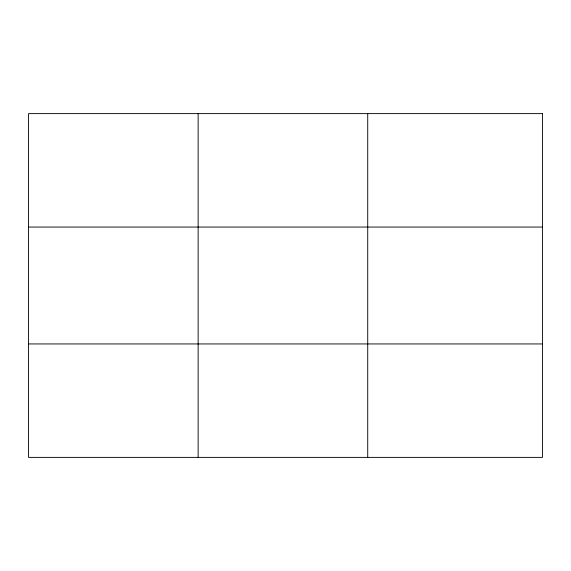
<?xml version="1.0" encoding="UTF-8"?>
<svg xmlns="http://www.w3.org/2000/svg" width="571" height="571" viewBox="0 0 571 571"><rect width="100%" height="100%" fill="white"/><g stroke="black" fill="none" stroke-linecap="round" stroke-linejoin="round"><path stroke-width="0.86" d="M198.137 113.615L198.137 457.385M367.724 113.615L367.724 457.385M28.55 227.058L542.45 227.058M28.55 343.942L542.45 343.942M542.45 113.615L542.45 457.385L28.55 457.385L28.55 113.615L542.45 113.615"/></g></svg>
